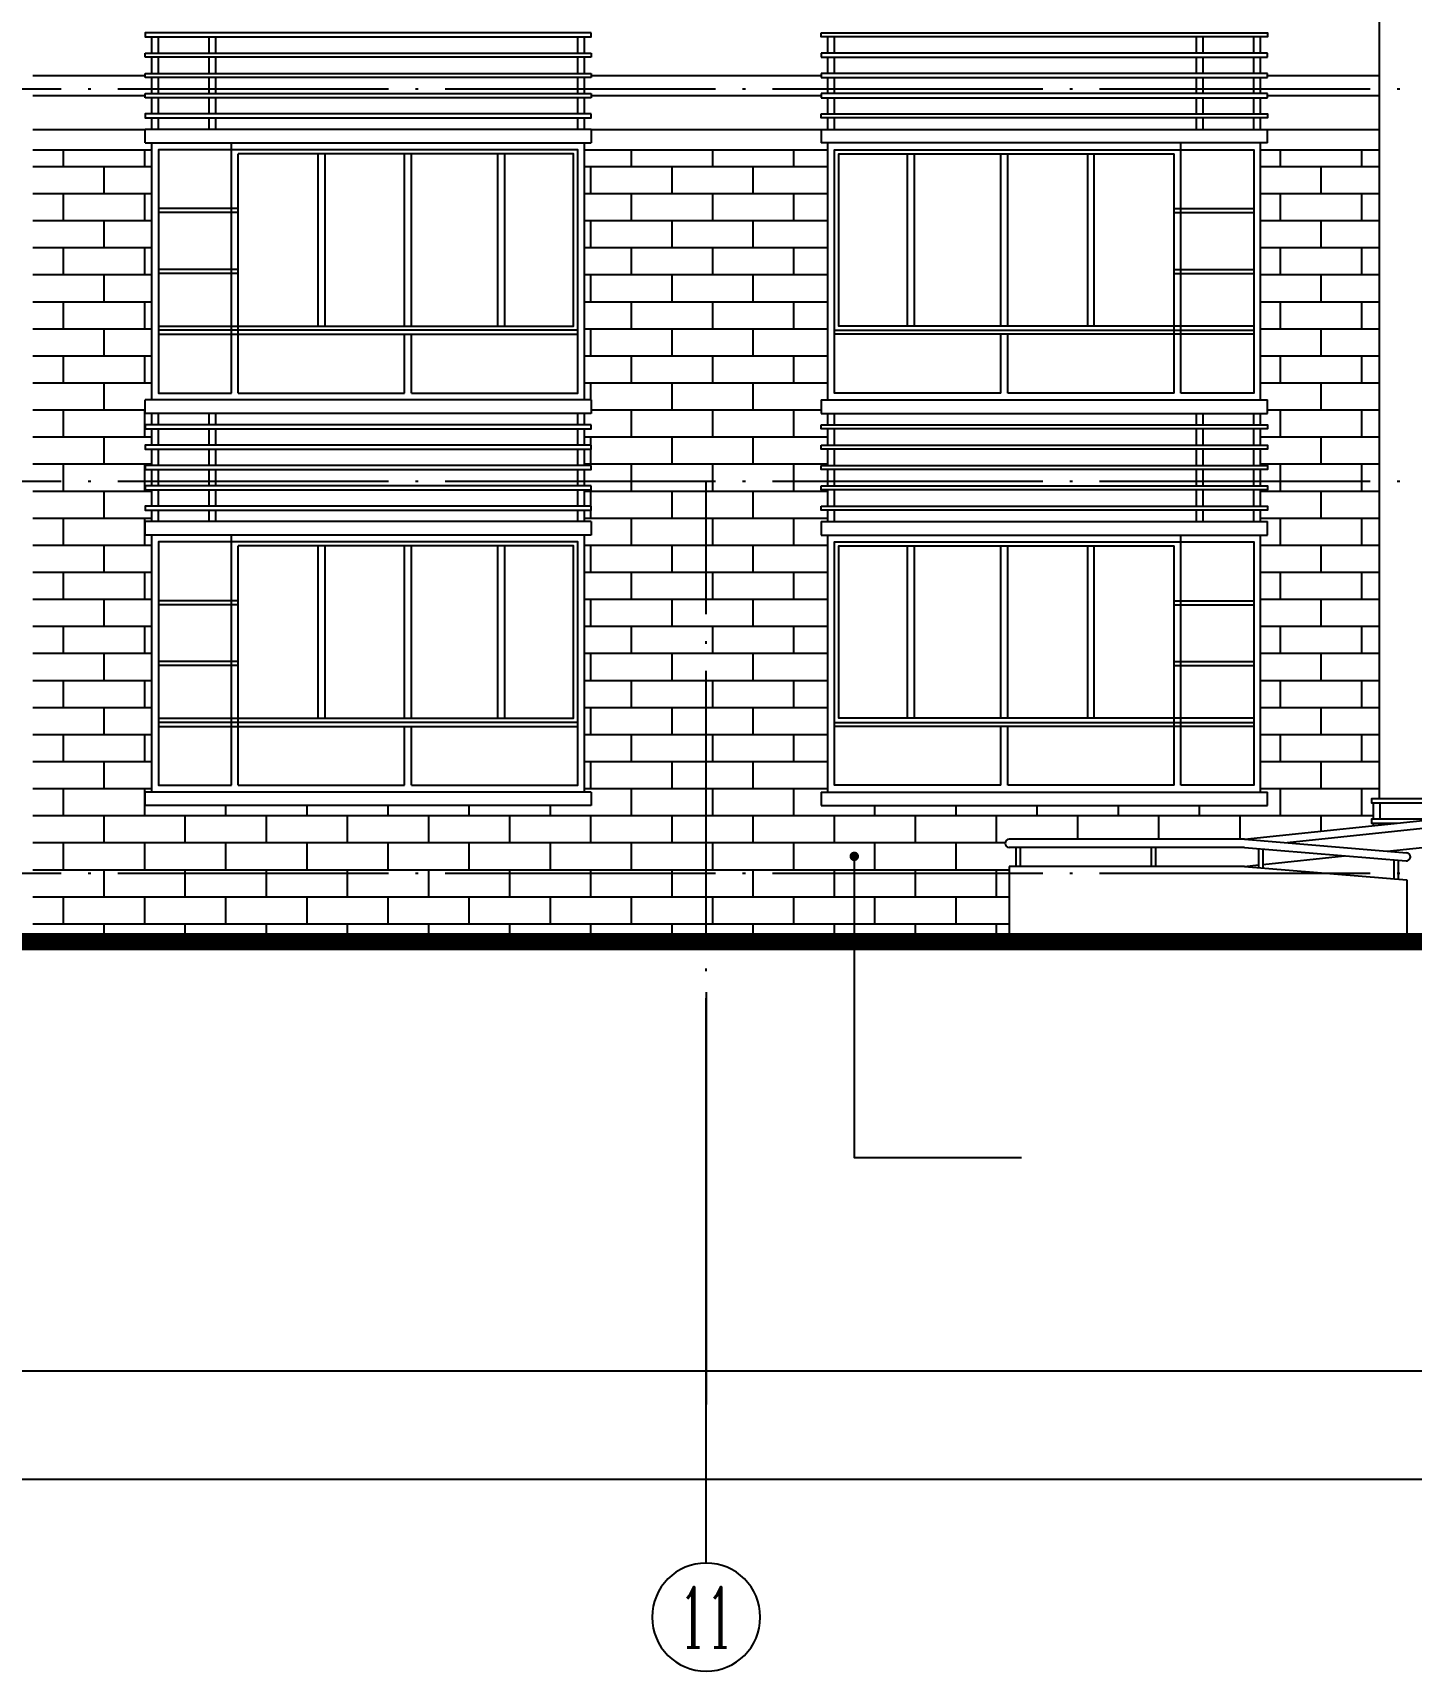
# Model space of a CAD drawing. Extents: x -726032 to 135930, y -151624 to 587044.
# Drawn here: x -402056 to -391862, y 289057 to 301174 of the extents above; entities that cross this region are included whole.
import ezdxf
from ezdxf.enums import TextEntityAlignment as Align

# ---------------------------------------------------------------- set-up
doc = ezdxf.new("R2010")
doc.units = 0
doc.header["$LTSCALE"] = 1000
doc.header["$MEASUREMENT"] = 0
doc.linetypes.add('DOTE', pattern=[2.42, 2, -0.2, 0.02, -0.2])
doc.layers.get('0').update_dxf_attribs({"linetype": 'CONTINUOUS'})
doc.layers.get('DEFPOINTS').update_dxf_attribs({"color": 1, "linetype": 'CONTINUOUS'})
for name, color, linetype in [('AXIS', 245, 'CONTINUOUS'), ('AXIS_TEXT', 7, 'CONTINUOUS'), ('DOTE', 8, 'DOTE'), ('WALL', 255, 'CONTINUOUS'), ('WINDOW', 155, 'CONTINUOUS'), ('引线', 213, 'CONTINUOUS'), ('栏杆', 126, 'CONTINUOUS'), ('看线', 86, 'CONTINUOUS'), ('装饰线', 252, 'CONTINUOUS')]:
    doc.layers.add(name, color=color, linetype=linetype)
doc.styles.add('COMPLEX', font='COMPLEX')
doc.styles.add('DIM_FONT', font='isocp.shx', dxfattribs={"width": 0.8})
doc.dimstyles.new('DIMA', dxfattribs={"dimtxt": 300, "dimasz": 1, "dimexe": 250, "dimexo": 300, "dimgap": 150, "dimtad": 1, "dimdec": 0, "dimzin": 0, "dimdsep": 46, "dimtxsty": 'DIM_FONT', "dimcen": 0.09, "dimse1": 1, "dimclrt": 142, "dimadec": 0, "dimazin": 0, "dimtfac": 1, "dimtdec": 0, "dimtix": 1, "dimtmove": 2, "dimatfit": 3, "dimfxl": 1, "dimtolj": 1, "dimtzin": 0, "dimarcsym": 0})
doc.dimstyles.new('DIMB', dxfattribs={"dimtxt": 300, "dimasz": 1, "dimexe": 250, "dimexo": 300, "dimgap": 150, "dimtad": 1, "dimdec": 0, "dimzin": 0, "dimdsep": 46, "dimtxsty": 'DIM_FONT', "dimcen": 0.09, "dimse2": 1, "dimclrt": 142, "dimadec": 0, "dimazin": 0, "dimtfac": 1, "dimtdec": 0, "dimtix": 1, "dimtmove": 2, "dimatfit": 3, "dimfxl": 1, "dimtolj": 1, "dimtzin": 0, "dimarcsym": 0})
doc.dimstyles.new('DIMN', dxfattribs={"dimtxt": 300, "dimasz": 1, "dimexe": 250, "dimexo": 300, "dimgap": 150, "dimtad": 1, "dimdec": 0, "dimzin": 0, "dimdsep": 46, "dimtxsty": 'DIM_FONT', "dimcen": 0.09, "dimclrt": 142, "dimadec": 0, "dimazin": 0, "dimtfac": 1, "dimtdec": 0, "dimtix": 1, "dimtmove": 2, "dimatfit": 3, "dimfxl": 1, "dimtolj": 1, "dimtzin": 0, "dimarcsym": 0})

# ---------------------------------------------------------------- blocks, each defined once
blk = doc.blocks.new('*D4080')
at = {"layer": 'AXIS', "color": 0, "lineweight": -2, "transparency": 16777216}
for p, q in [((-397076, 294078), (-397076, 291028)), ((-397075, 291278), (-379677, 291278))]:
    blk.add_line(p, q, dxfattribs=at)
at = {"layer": 'AXIS', "color": 0, "transparency": 16777216}
for points in [[(-397075, 291278), (-397075, 291278), (-397076, 291278)], [(-379677, 291278), (-379677, 291278), (-379676, 291278)]]:
    blk.add_solid(points, dxfattribs=at)
at = {"layer": 'DEFPOINTS', "color": 0, "transparency": 16777216}
for p in [(-397076, 294378), (-379676, 294378), (-379676, 291278)]:
    blk.add_point(p, dxfattribs=at)
at = {"layer": 'AXIS', "color": 142, "transparency": 16777216, "insert": (-388376, 291578), "char_height": 300, "attachment_point": 5, "style": 'DIM_FONT'}
blk.add_mtext('\\A1;17400', dxfattribs=at)
blk = doc.blocks.new('*D4081')
at = {"layer": 'AXIS', "color": 0, "lineweight": -2, "transparency": 16777216}
for p, q in [((-414596, 293278), (-414596, 290228)), ((-361766, 293278), (-361766, 290228)), ((-414595, 290478), (-361767, 290478))]:
    blk.add_line(p, q, dxfattribs=at)
at = {"layer": 'AXIS', "color": 0, "transparency": 16777216}
for points in [[(-414595, 290478), (-414595, 290478), (-414596, 290478)], [(-361767, 290478), (-361767, 290478), (-361766, 290478)]]:
    blk.add_solid(points, dxfattribs=at)
at = {"layer": 'DEFPOINTS', "color": 0, "transparency": 16777216}
for p in [(-414596, 293578), (-361766, 293578), (-361766, 290478)]:
    blk.add_point(p, dxfattribs=at)
at = {"layer": 'AXIS', "color": 142, "transparency": 16777216, "insert": (-388181, 290778), "char_height": 300, "attachment_point": 5, "style": 'DIM_FONT'}
blk.add_mtext('\\A1;52830', dxfattribs=at)
blk = doc.blocks.new('*D4084')
at = {"layer": 'AXIS', "color": 0, "lineweight": -2, "transparency": 16777216}
for p, q in [((-397076, 294078), (-397076, 291028)), ((-414475, 291278), (-397077, 291278))]:
    blk.add_line(p, q, dxfattribs=at)
at = {"layer": 'AXIS', "color": 0, "transparency": 16777216}
for points in [[(-414475, 291278), (-414475, 291278), (-414476, 291278)], [(-397077, 291278), (-397077, 291278), (-397076, 291278)]]:
    blk.add_solid(points, dxfattribs=at)
at = {"layer": 'DEFPOINTS', "color": 0, "transparency": 16777216}
for p in [(-414476, 294378), (-397076, 294378), (-397076, 291278)]:
    blk.add_point(p, dxfattribs=at)
at = {"layer": 'AXIS', "color": 142, "transparency": 16777216, "insert": (-405776, 291578), "char_height": 300, "attachment_point": 5, "style": 'DIM_FONT'}
blk.add_mtext('\\A1;17400', dxfattribs=at)
blk = doc.blocks.new('_AXISO')
blk.add_circle((0, 0), 0.5)
at = {"layer": 'AXIS_TEXT', "style": 'COMPLEX', "width": 1.041667}
blk.add_attdef('A', text='', height=0.56, dxfattribs=at).set_placement((-0.25, -0.28), (0.25, -0.28), align=Align.FIT)

msp = doc.modelspace()

# ---------------------------------------------------------------- hatches: boundary and pattern name
at = {"layer": '装饰线'}
h = msp.add_hatch(dxfattribs=at)
h.set_pattern_fill('AR-BRSTD', color=35, scale=75, style=0)
h.set_pattern_definition([(0, (-406628.16, 230176.08), (0, 200.025), []), (90, (-406628.16, 230176.08), (-300, 200.025), [200.025, -200.025])])
h.paths.add_polyline_path([(-402056.1, 294508.7), (-394835.6, 294508.7), (-394835.6, 295009), (-394785.6, 295009), (-394785.6, 295149), (-394835.6, 295149, -1), (-394835.6, 295209), (-393095.6, 295209), (-392144.4, 295309.8), (-392144.4, 295328.7), (-392155.3, 295328.7), (-392155.3, 295358.7), (-392144.4, 295358.7), (-392144.4, 295478.7), (-392155.3, 295478.7), (-392155.3, 295508.7), (-392096.1, 295508.7), (-392096.1, 300308.7), (-392976.1, 300308.7), (-392976.1, 298458.7), (-392926.1, 298458.7), (-392926.1, 298358.7), (-392976.1, 298358.7), (-392976.1, 298273.4), (-392926.1, 298273.4), (-392926.1, 298243.4), (-392976.1, 298243.4), (-392976.1, 298123.4), (-392926.1, 298123.4), (-392926.1, 298093.4), (-392976.1, 298093.4), (-392976.1, 297973.4), (-392926.1, 297973.4), (-392926.1, 297943.4), (-392976.1, 297943.4), (-392976.1, 297823.4), (-392926.1, 297823.4), (-392926.1, 297793.4), (-392976.1, 297793.4), (-392976.1, 297673.4), (-392926.1, 297673.4), (-392926.1, 297643.4), (-392976.1, 297643.4), (-392976.1, 297558.7), (-392926.1, 297558.7), (-392926.1, 297458.7), (-392976.1, 297458.7), (-392976.1, 295558.7), (-392926.1, 295558.7), (-392926.1, 295458.7), (-396226.1, 295458.7), (-396226.1, 295558.7), (-396176.1, 295558.7), (-396176.1, 297458.7), (-396226.1, 297458.7), (-396226.1, 297558.7), (-396176.1, 297558.7), (-396176.1, 297643.4), (-396226.1, 297643.4), (-396226.1, 297673.4), (-396176.1, 297673.4), (-396176.1, 297793.4), (-396226.1, 297793.4), (-396226.1, 297823.4), (-396176.1, 297823.4), (-396176.1, 297943.4), (-396226.1, 297943.4), (-396226.1, 297973.4), (-396176.1, 297973.4), (-396176.1, 298093.4), (-396226.1, 298093.4), (-396226.1, 298123.4), (-396176.1, 298123.4), (-396176.1, 298243.4), (-396226.1, 298243.4), (-396226.1, 298273.4), (-396176.1, 298273.4), (-396176.1, 298358.7), (-396226.1, 298358.7), (-396226.1, 298458.7), (-396176.1, 298458.7), (-396176.1, 300308.7), (-397076.1, 300308.7), (-397976.1, 300308.7), (-397976.1, 298458.7), (-397926.1, 298458.7), (-397926.1, 298358.7), (-397976.1, 298358.7), (-397976.1, 298273.4), (-397926.1, 298273.4), (-397926.1, 298243.4), (-397976.1, 298243.4), (-397976.1, 298123.4), (-397926.1, 298123.4), (-397926.1, 298093.4), (-397976.1, 298093.4), (-397976.1, 297973.4), (-397926.1, 297973.4), (-397926.1, 297943.4), (-397976.1, 297943.4), (-397976.1, 297823.4), (-397926.1, 297823.4), (-397926.1, 297793.4), (-397976.1, 297793.4), (-397976.1, 297673.4), (-397926.1, 297673.4), (-397926.1, 297643.4), (-397976.1, 297643.4), (-397976.1, 297558.7), (-397926.1, 297558.7), (-397926.1, 297458.7), (-397976.1, 297458.7), (-397976.1, 295558.7), (-397926.1, 295558.7), (-397926.1, 295458.7), (-401226.1, 295458.7), (-401226.1, 295558.7), (-401176.1, 295558.7), (-401176.1, 297458.7), (-401226.1, 297458.7), (-401226.1, 297558.7), (-401176.1, 297558.7), (-401176.1, 297643.4), (-401226.1, 297643.4), (-401226.1, 297673.4), (-401176.1, 297673.4), (-401176.1, 297793.4), (-401226.1, 297793.4), (-401226.1, 297823.4), (-401176.1, 297823.4), (-401176.1, 297943.4), (-401226.1, 297943.4), (-401226.1, 297973.4), (-401176.1, 297973.4), (-401176.1, 298093.4), (-401226.1, 298093.4), (-401226.1, 298123.4), (-401176.1, 298123.4), (-401176.1, 298243.4), (-401226.1, 298243.4), (-401226.1, 298273.4), (-401176.1, 298273.4), (-401176.1, 298358.7), (-401226.1, 298358.7), (-401226.1, 298458.7), (-401176.1, 298458.7), (-401176.1, 300308.7), (-402056.1, 300308.7)])

# ---------------------------------------------------------------- linework, layer by layer
for p, q in [((-392096.1, 295508.7), (-392096.1, 330758.7)), ((-397926.1, 300458.7), (-401226.1, 300458.7)), ((-401226.1, 300358.7), (-401226.1, 300458.7)), ((-397926.1, 300458.7), (-397926.1, 300358.7)), ((-396226.1, 300458.7), (-392926.1, 300458.7)), ((-396226.1, 300458.7), (-396226.1, 300358.7)), ((-392926.1, 300358.7), (-392926.1, 300458.7)), ((-401226.1, 300358.7), (-397926.1, 300358.7)), ((-392926.1, 300358.7), (-396226.1, 300358.7)), ((-397926.1, 298458.7), (-401226.1, 298458.7)), ((-401226.1, 298358.7), (-401226.1, 298458.7)), ((-397926.1, 298458.7), (-397926.1, 298358.7)), ((-396226.1, 298458.7), (-392926.1, 298458.7)), ((-396226.1, 298458.7), (-396226.1, 298358.7)), ((-392926.1, 298358.7), (-392926.1, 298458.7)), ((-397926.1, 298358.7), (-401226.1, 298358.7)), ((-396226.1, 298358.7), (-392926.1, 298358.7)), ((-397926.1, 297558.7), (-401226.1, 297558.7)), ((-401226.1, 297458.7), (-401226.1, 297558.7)), ((-397926.1, 297558.7), (-397926.1, 297458.7)), ((-396226.1, 297558.7), (-392926.1, 297558.7)), ((-396226.1, 297558.7), (-396226.1, 297458.7)), ((-392926.1, 297458.7), (-392926.1, 297558.7)), ((-397926.1, 297458.7), (-401226.1, 297458.7)), ((-396226.1, 297458.7), (-392926.1, 297458.7)), ((-397926.1, 295558.7), (-401226.1, 295558.7)), ((-401226.1, 295458.7), (-401226.1, 295558.7)), ((-397926.1, 295558.7), (-397926.1, 295458.7)), ((-396226.1, 295558.7), (-392926.1, 295558.7)), ((-396226.1, 295558.7), (-396226.1, 295458.7)), ((-392926.1, 295458.7), (-392926.1, 295558.7)), ((-397926.1, 295458.7), (-401226.1, 295458.7)), ((-396226.1, 295458.7), (-392926.1, 295458.7)), ((-420935.3, 294508.7), (-352430.4, 294508.7))]:
    msp.add_line(p, q)
at = {"const_width": 120}
msp.add_lwpolyline([(-352430.4, 294448.7), (-420935.3, 294448.7)], dxfattribs=at)
at = {"layer": 'AXIS'}
msp.add_line((-397076.1, 289856.5), (-397076.1, 293445), dxfattribs=at)
at = {"layer": 'DOTE'}
for p, q in [((-418366.5, 300758.7), (-356514.6, 300758.7)), ((-418366.5, 297858.7), (-356514.6, 297858.7)), ((-397076.1, 292034.7), (-397076.1, 297858.7)), ((-418366.5, 294958.7), (-356514.6, 294958.7))]:
    msp.add_line(p, q, dxfattribs=at)
at = {"layer": 'WALL'}
for p, q in [((-397195.6, 294508.7), (-397196.1, 294508.2)), ((-396956.6, 294508.7), (-396956.1, 294508.2))]:
    msp.add_line(p, q, dxfattribs=at)
at = {"layer": 'WALL', "color": 255}
for q in [(-397076.6, 294508.7), (-397075.6, 294508.7)]:
    msp.add_line((-397076.1, 294508.2), q, dxfattribs=at)
at = {"layer": 'WINDOW'}
for p, q in [((-401176.1, 298458.7), (-401176.1, 300358.7)), ((-400586.1, 298508.7), (-400586.1, 300358.7)), ((-400535.6, 300278.7), (-400536.1, 300278.2)), ((-400536.1, 298508.7), (-400536.1, 300278.2)), ((-399896.6, 300278.7), (-400535.6, 300278.7)), ((-399946.1, 299003.7), (-399946.1, 300278.7)), ((-399896.6, 300278.7), (-399896.1, 300278.2)), ((-399306.1, 299003.7), (-399306.1, 300278.7)), ((-399256.1, 299003.7), (-399256.1, 300278.7)), ((-398616.1, 299003.7), (-398616.1, 300278.7)), ((-398566.1, 299003.7), (-398566.1, 300278.7)), ((-397976.1, 298458.7), (-397976.1, 300358.7)), ((-396176.1, 298458.7), (-396176.1, 300358.7)), ((-395586.1, 299003.7), (-395586.1, 300278.7)), ((-395536.1, 299003.7), (-395536.1, 300278.7)), ((-394896.1, 299003.7), (-394896.1, 300278.7)), ((-394846.1, 299003.7), (-394846.1, 300278.7)), ((-394255.6, 300278.7), (-394256.1, 300278.2)), ((-394255.6, 300278.7), (-393616.6, 300278.7)), ((-394206.1, 299003.7), (-394206.1, 300278.7)), ((-393616.6, 300278.7), (-393616.1, 300278.2)), ((-393616.1, 298508.7), (-393616.1, 300278.2)), ((-393566.1, 298508.7), (-393566.1, 300358.7)), ((-392976.1, 298458.7), (-392976.1, 300358.7)), ((-400536.1, 299873.7), (-401126.1, 299873.7)), ((-400536.1, 299843.7), (-401126.1, 299843.7)), ((-393616.1, 299873.7), (-393026.1, 299873.7)), ((-393616.1, 299843.7), (-393026.1, 299843.7)), ((-400536.1, 299423.7), (-401126.1, 299423.7)), ((-393616.1, 299423.7), (-393026.1, 299423.7)), ((-400536.1, 299393.7), (-401126.1, 299393.7)), ((-393616.1, 299393.7), (-393026.1, 299393.7)), ((-401126.1, 299003.7), (-399933.6, 299003.7)), ((-398026.1, 298973.7), (-401126.1, 298973.7)), ((-401126.1, 298943.7), (-398026.1, 298943.7)), ((-399306.1, 298508.7), (-399306.1, 298943.7)), ((-399256.1, 298508.7), (-399256.1, 298943.7)), ((-396126.1, 298973.7), (-393026.1, 298973.7)), ((-393026.1, 298943.7), (-396126.1, 298943.7)), ((-394896.1, 298508.7), (-394896.1, 298943.7)), ((-394846.1, 298508.7), (-394846.1, 298943.7)), ((-393026.1, 299003.7), (-394218.6, 299003.7)), ((-401176.1, 295558.7), (-401176.1, 297458.7)), ((-400586.1, 295608.7), (-400586.1, 297458.7)), ((-400535.6, 297378.7), (-400536.1, 297378.2)), ((-400536.1, 295608.7), (-400536.1, 297378.2)), ((-399896.6, 297378.7), (-400535.6, 297378.7)), ((-399946.1, 296103.7), (-399946.1, 297378.7)), ((-399896.6, 297378.7), (-399896.1, 297378.2)), ((-399306.1, 296103.7), (-399306.1, 297378.7)), ((-399256.1, 296103.7), (-399256.1, 297378.7)), ((-398616.1, 296103.7), (-398616.1, 297378.7)), ((-398566.1, 296103.7), (-398566.1, 297378.7)), ((-397976.1, 295558.7), (-397976.1, 297458.7)), ((-396176.1, 295558.7), (-396176.1, 297458.7)), ((-395586.1, 296103.7), (-395586.1, 297378.7)), ((-395536.1, 296103.7), (-395536.1, 297378.7)), ((-394896.1, 296103.7), (-394896.1, 297378.7)), ((-394846.1, 296103.7), (-394846.1, 297378.7)), ((-394255.6, 297378.7), (-394256.1, 297378.2)), ((-394255.6, 297378.7), (-393616.6, 297378.7)), ((-394206.1, 296103.7), (-394206.1, 297378.7)), ((-393616.6, 297378.7), (-393616.1, 297378.2)), ((-393616.1, 295608.7), (-393616.1, 297378.2)), ((-393566.1, 295608.7), (-393566.1, 297458.7)), ((-392976.1, 295558.7), (-392976.1, 297458.7)), ((-400536.1, 296973.7), (-401126.1, 296973.7)), ((-400536.1, 296943.7), (-401126.1, 296943.7)), ((-393616.1, 296973.7), (-393026.1, 296973.7)), ((-393616.1, 296943.7), (-393026.1, 296943.7)), ((-400536.1, 296523.7), (-401126.1, 296523.7)), ((-393616.1, 296523.7), (-393026.1, 296523.7)), ((-400536.1, 296493.7), (-401126.1, 296493.7)), ((-393616.1, 296493.7), (-393026.1, 296493.7)), ((-401126.1, 296103.7), (-399933.6, 296103.7)), ((-398026.1, 296073.7), (-401126.1, 296073.7)), ((-401126.1, 296043.7), (-398026.1, 296043.7)), ((-399306.1, 295608.7), (-399306.1, 296043.7)), ((-399256.1, 295608.7), (-399256.1, 296043.7)), ((-396126.1, 296073.7), (-393026.1, 296073.7)), ((-393026.1, 296043.7), (-396126.1, 296043.7)), ((-394896.1, 295608.7), (-394896.1, 296043.7)), ((-394846.1, 295608.7), (-394846.1, 296043.7)), ((-393026.1, 296103.7), (-394218.6, 296103.7))]:
    msp.add_line(p, q, dxfattribs=at)
for points in [[(-399256.1, 298508.7), (-398026.1, 298508.7), (-398026.1, 300308.7), (-401126.1, 300308.7), (-401126.1, 298508.7), (-400586.1, 298508.7)], [(-399946.1, 299003.7), (-398056.1, 299003.7), (-398056.1, 300278.7), (-399895.6, 300278.7), (-399896.1, 300278.2), (-399896.1, 299003.7)], [(-394896.1, 298508.7), (-396126.1, 298508.7), (-396126.1, 300308.7), (-393026.1, 300308.7), (-393026.1, 298508.7), (-393566.1, 298508.7)], [(-394206.1, 299003.7), (-396096.1, 299003.7), (-396096.1, 300278.7), (-394256.6, 300278.7), (-394256.1, 300278.2), (-394256.1, 299003.7)], [(-400536.1, 298508.7), (-399306.1, 298508.7)], [(-393616.1, 298508.7), (-394846.1, 298508.7)], [(-399256.1, 295608.7), (-398026.1, 295608.7), (-398026.1, 297408.7), (-401126.1, 297408.7), (-401126.1, 295608.7), (-400586.1, 295608.7)], [(-399946.1, 296103.7), (-398056.1, 296103.7), (-398056.1, 297378.7), (-399895.6, 297378.7), (-399896.1, 297378.2), (-399896.1, 296103.7)], [(-394896.1, 295608.7), (-396126.1, 295608.7), (-396126.1, 297408.7), (-393026.1, 297408.7), (-393026.1, 295608.7), (-393566.1, 295608.7)], [(-394206.1, 296103.7), (-396096.1, 296103.7), (-396096.1, 297378.7), (-394256.6, 297378.7), (-394256.1, 297378.2), (-394256.1, 296103.7)], [(-400536.1, 295608.7), (-399306.1, 295608.7)], [(-393616.1, 295608.7), (-394846.1, 295608.7)]]:
    msp.add_lwpolyline(points, dxfattribs=at)
at = {"layer": '引线', "const_width": 34.8}
msp.add_lwpolyline([(-395998.4, 295083, 1), (-395963.2, 295083, 1)], format="xyb", close=True, dxfattribs=at)
at = {"layer": '引线'}
msp.add_lwpolyline([(-395980.8, 295083), (-395980.8, 292856.2), (-394744.3, 292856.2)], dxfattribs=at)
at = {"layer": '栏杆'}
for p, q in [((-401176.1, 301023.4), (-401176.1, 301143.4)), ((-401126.1, 301023.4), (-401126.1, 301143.4)), ((-400751.1, 301023.4), (-400751.1, 301143.4)), ((-400701.1, 301023.4), (-400701.1, 301143.4)), ((-398026.1, 301023.4), (-398026.1, 301143.4)), ((-397976.1, 301023.4), (-397976.1, 301143.4)), ((-396176.1, 301023.4), (-396176.1, 301143.4)), ((-396126.1, 301023.4), (-396126.1, 301143.4)), ((-393451.1, 301023.4), (-393451.1, 301143.4)), ((-393401.1, 301023.4), (-393401.1, 301143.4)), ((-393026.1, 301023.4), (-393026.1, 301143.4)), ((-392976.1, 301023.4), (-392976.1, 301143.4)), ((-401226.1, 301023.4), (-397926.1, 301023.4)), ((-401226.1, 300993.4), (-401226.1, 301023.4)), ((-397926.1, 300993.4), (-401226.1, 300993.4)), ((-401176.1, 300873.4), (-401176.1, 300993.4)), ((-401126.1, 300873.4), (-401126.1, 300993.4)), ((-400751.1, 300873.4), (-400751.1, 300993.4)), ((-400701.1, 300873.4), (-400701.1, 300993.4)), ((-398026.1, 300873.4), (-398026.1, 300993.4)), ((-397976.1, 300873.4), (-397976.1, 300993.4)), ((-397926.1, 301023.4), (-397926.1, 300993.4)), ((-392926.1, 301023.4), (-396226.1, 301023.4)), ((-396226.1, 301023.4), (-396226.1, 300993.4)), ((-396226.1, 300993.4), (-392926.1, 300993.4)), ((-396176.1, 300873.4), (-396176.1, 300993.4)), ((-396126.1, 300873.4), (-396126.1, 300993.4)), ((-393451.1, 300873.4), (-393451.1, 300993.4)), ((-393401.1, 300873.4), (-393401.1, 300993.4)), ((-393026.1, 300873.4), (-393026.1, 300993.4)), ((-392976.1, 300873.4), (-392976.1, 300993.4)), ((-392926.1, 300993.4), (-392926.1, 301023.4)), ((-401226.1, 300873.4), (-397926.1, 300873.4)), ((-401226.1, 300843.4), (-401226.1, 300873.4)), ((-397926.1, 300873.4), (-397926.1, 300843.4)), ((-392926.1, 300873.4), (-396226.1, 300873.4)), ((-396226.1, 300873.4), (-396226.1, 300843.4)), ((-392926.1, 300843.4), (-392926.1, 300873.4)), ((-397926.1, 300843.4), (-401226.1, 300843.4)), ((-401176.1, 300723.4), (-401176.1, 300843.4)), ((-401126.1, 300723.4), (-401126.1, 300843.4)), ((-400751.1, 300723.4), (-400751.1, 300843.4)), ((-400701.1, 300723.4), (-400701.1, 300843.4)), ((-398026.1, 300723.4), (-398026.1, 300843.4)), ((-397976.1, 300723.4), (-397976.1, 300843.4)), ((-396226.1, 300843.4), (-392926.1, 300843.4)), ((-396176.1, 300723.4), (-396176.1, 300843.4)), ((-396126.1, 300723.4), (-396126.1, 300843.4)), ((-393451.1, 300723.4), (-393451.1, 300843.4)), ((-393401.1, 300723.4), (-393401.1, 300843.4)), ((-393026.1, 300723.4), (-393026.1, 300843.4)), ((-392976.1, 300723.4), (-392976.1, 300843.4)), ((-401226.1, 300723.4), (-397926.1, 300723.4)), ((-401226.1, 300693.4), (-401226.1, 300723.4)), ((-397926.1, 300693.4), (-401226.1, 300693.4)), ((-401176.1, 300573.4), (-401176.1, 300693.4)), ((-401126.1, 300573.4), (-401126.1, 300693.4)), ((-400751.1, 300573.4), (-400751.1, 300693.4)), ((-400701.1, 300573.4), (-400701.1, 300693.4)), ((-398026.1, 300573.4), (-398026.1, 300693.4)), ((-397976.1, 300573.4), (-397976.1, 300693.4)), ((-397926.1, 300723.4), (-397926.1, 300693.4)), ((-392926.1, 300723.4), (-396226.1, 300723.4)), ((-396226.1, 300723.4), (-396226.1, 300693.4)), ((-396226.1, 300693.4), (-392926.1, 300693.4)), ((-396176.1, 300573.4), (-396176.1, 300693.4)), ((-396126.1, 300573.4), (-396126.1, 300693.4)), ((-393451.1, 300573.4), (-393451.1, 300693.4)), ((-393401.1, 300573.4), (-393401.1, 300693.4)), ((-393026.1, 300573.4), (-393026.1, 300693.4)), ((-392976.1, 300573.4), (-392976.1, 300693.4)), ((-392926.1, 300693.4), (-392926.1, 300723.4)), ((-401176.1, 300458.7), (-401176.1, 300543.4)), ((-401126.1, 300458.7), (-401126.1, 300543.4)), ((-400751.1, 300458.7), (-400751.1, 300543.4)), ((-400701.1, 300458.7), (-400701.1, 300543.4)), ((-398026.1, 300458.7), (-398026.1, 300543.4)), ((-397976.1, 300458.7), (-397976.1, 300543.4)), ((-396176.1, 300458.7), (-396176.1, 300543.4)), ((-396126.1, 300458.7), (-396126.1, 300543.4)), ((-393451.1, 300458.7), (-393451.1, 300543.4)), ((-393401.1, 300458.7), (-393401.1, 300543.4)), ((-393026.1, 300458.7), (-393026.1, 300543.4)), ((-392976.1, 300458.7), (-392976.1, 300543.4)), ((-401176.1, 298273.9), (-401176.1, 298358.7)), ((-401126.1, 298273.9), (-401126.1, 298358.7)), ((-400751.1, 298273.9), (-400751.1, 298358.7)), ((-400701.1, 298273.9), (-400701.1, 298358.7)), ((-398026.1, 298273.9), (-398026.1, 298358.7)), ((-397976.1, 298273.9), (-397976.1, 298358.7)), ((-396176.1, 298273.9), (-396176.1, 298358.7)), ((-396126.1, 298273.9), (-396126.1, 298358.7)), ((-393451.1, 298273.9), (-393451.1, 298358.7)), ((-393401.1, 298273.9), (-393401.1, 298358.7)), ((-393026.1, 298273.9), (-393026.1, 298358.7)), ((-392976.1, 298273.9), (-392976.1, 298358.7)), ((-401176.1, 298123.4), (-401176.1, 298243.4)), ((-401126.1, 298123.4), (-401126.1, 298243.4)), ((-400751.1, 298123.4), (-400751.1, 298243.4)), ((-400701.1, 298123.4), (-400701.1, 298243.4)), ((-398026.1, 298123.4), (-398026.1, 298243.4)), ((-397976.1, 298123.4), (-397976.1, 298243.4)), ((-396176.1, 298123.4), (-396176.1, 298243.4)), ((-396126.1, 298123.4), (-396126.1, 298243.4)), ((-393451.1, 298123.4), (-393451.1, 298243.4)), ((-393401.1, 298123.4), (-393401.1, 298243.4)), ((-393026.1, 298123.4), (-393026.1, 298243.4)), ((-392976.1, 298123.4), (-392976.1, 298243.4)), ((-401176.1, 297973.4), (-401176.1, 298093.4)), ((-401126.1, 297973.4), (-401126.1, 298093.4)), ((-400751.1, 297973.4), (-400751.1, 298093.4)), ((-400701.1, 297973.4), (-400701.1, 298093.4)), ((-398026.1, 297973.4), (-398026.1, 298093.4)), ((-397976.1, 297973.4), (-397976.1, 298093.4)), ((-396176.1, 297973.4), (-396176.1, 298093.4)), ((-396126.1, 297973.4), (-396126.1, 298093.4)), ((-393451.1, 297973.4), (-393451.1, 298093.4)), ((-393401.1, 297973.4), (-393401.1, 298093.4)), ((-393026.1, 297973.4), (-393026.1, 298093.4)), ((-392976.1, 297973.4), (-392976.1, 298093.4)), ((-401176.1, 297823.4), (-401176.1, 297943.4)), ((-401126.1, 297823.4), (-401126.1, 297943.4)), ((-400751.1, 297823.4), (-400751.1, 297943.4)), ((-400701.1, 297823.4), (-400701.1, 297943.4)), ((-398026.1, 297823.4), (-398026.1, 297943.4)), ((-397976.1, 297823.4), (-397976.1, 297943.4)), ((-396176.1, 297823.4), (-396176.1, 297943.4)), ((-396126.1, 297823.4), (-396126.1, 297943.4)), ((-393451.1, 297823.4), (-393451.1, 297943.4)), ((-393401.1, 297823.4), (-393401.1, 297943.4)), ((-393026.1, 297823.4), (-393026.1, 297943.4)), ((-392976.1, 297823.4), (-392976.1, 297943.4)), ((-401176.1, 297673.4), (-401176.1, 297793.4)), ((-401126.1, 297673.4), (-401126.1, 297793.4)), ((-400751.1, 297673.4), (-400751.1, 297793.4)), ((-400701.1, 297673.4), (-400701.1, 297793.4)), ((-398026.1, 297673.4), (-398026.1, 297793.4)), ((-397976.1, 297673.4), (-397976.1, 297793.4)), ((-396176.1, 297673.4), (-396176.1, 297793.4)), ((-396126.1, 297673.4), (-396126.1, 297793.4)), ((-393451.1, 297673.4), (-393451.1, 297793.4)), ((-393401.1, 297673.4), (-393401.1, 297793.4)), ((-393026.1, 297673.4), (-393026.1, 297793.4)), ((-392976.1, 297673.4), (-392976.1, 297793.4)), ((-401176.1, 297558.7), (-401176.1, 297643.4)), ((-401126.1, 297558.7), (-401126.1, 297643.4)), ((-400751.1, 297558.7), (-400751.1, 297643.4)), ((-400701.1, 297558.7), (-400701.1, 297643.4)), ((-398026.1, 297558.7), (-398026.1, 297643.4)), ((-397976.1, 297558.7), (-397976.1, 297643.4)), ((-396176.1, 297558.7), (-396176.1, 297643.4)), ((-396126.1, 297558.7), (-396126.1, 297643.4)), ((-393451.1, 297558.7), (-393451.1, 297643.4)), ((-393401.1, 297558.7), (-393401.1, 297643.4)), ((-393026.1, 297558.7), (-393026.1, 297643.4)), ((-392976.1, 297558.7), (-392976.1, 297643.4))]:
    msp.add_line(p, q, dxfattribs=at)
for points in [[(-397926.1, 301173.4), (-401226.1, 301173.4), (-401226.1, 301143.4), (-397926.1, 301143.4)], [(-397926.1, 301173.4), (-401226.1, 301173.4), (-401226.1, 301143.4), (-397926.1, 301143.4)], [(-396226.1, 301173.4), (-392926.1, 301173.4), (-392926.1, 301143.4), (-396226.1, 301143.4)], [(-396226.1, 301173.4), (-392926.1, 301173.4), (-392926.1, 301143.4), (-396226.1, 301143.4)], [(-397926.1, 300573.4), (-401226.1, 300573.4), (-401226.1, 300543.4), (-397926.1, 300543.4)], [(-397926.1, 300573.4), (-401226.1, 300573.4), (-401226.1, 300543.4), (-397926.1, 300543.4)], [(-396226.1, 300573.4), (-392926.1, 300573.4), (-392926.1, 300543.4), (-396226.1, 300543.4)], [(-396226.1, 300573.4), (-392926.1, 300573.4), (-392926.1, 300543.4), (-396226.1, 300543.4)], [(-397926.1, 298273.4), (-401226.1, 298273.4), (-401226.1, 298243.4), (-397926.1, 298243.4)], [(-396226.1, 298273.4), (-392926.1, 298273.4), (-392926.1, 298243.4), (-396226.1, 298243.4)], [(-397926.1, 298123.4), (-401226.1, 298123.4), (-401226.1, 298093.4), (-397926.1, 298093.4)], [(-396226.1, 298123.4), (-392926.1, 298123.4), (-392926.1, 298093.4), (-396226.1, 298093.4)], [(-397926.1, 297973.4), (-401226.1, 297973.4), (-401226.1, 297943.4), (-397926.1, 297943.4)], [(-396226.1, 297973.4), (-392926.1, 297973.4), (-392926.1, 297943.4), (-396226.1, 297943.4)], [(-397926.1, 297823.4), (-401226.1, 297823.4), (-401226.1, 297793.4), (-397926.1, 297793.4)], [(-396226.1, 297823.4), (-392926.1, 297823.4), (-392926.1, 297793.4), (-396226.1, 297793.4)], [(-397926.1, 297673.4), (-401226.1, 297673.4), (-401226.1, 297643.4), (-397926.1, 297643.4)], [(-396226.1, 297673.4), (-392926.1, 297673.4), (-392926.1, 297643.4), (-396226.1, 297643.4)]]:
    msp.add_lwpolyline(points, close=True, dxfattribs=at)
at = {"layer": '看线'}
for p, q in [((-393095.6, 295209), (-390345.6, 295500.4)), ((-390345.6, 295440.4), (-392778.6, 295182.6)), ((-392144.4, 295478.7), (-392144.4, 295358.7)), ((-392094.4, 295478.7), (-392094.4, 295358.7)), ((-392144.4, 295328.7), (-392144.4, 295309.8)), ((-392094.4, 295328.7), (-392094.4, 295315.1)), ((-392038.9, 295121), (-390345.6, 295300.4)), ((-393095.6, 295209), (-394835.6, 295209)), ((-393095.6, 295209), (-391895.6, 295109)), ((-393095.6, 295149), (-394835.6, 295149)), ((-394785.6, 295149), (-394785.6, 295009)), ((-394753.6, 295149), (-394753.6, 295009)), ((-393785.6, 295149), (-393785.6, 295009)), ((-393753.6, 295149), (-393753.6, 295009)), ((-393095.6, 295149), (-391900.5, 295049.4)), ((-392991, 295140.3), (-392991, 295000.3)), ((-392959, 295137.7), (-392959, 294997.7)), ((-392959, 295023.5), (-392355.9, 295087.4)), ((-391991, 295057), (-391991, 294917)), ((-391959, 295054.3), (-391959, 294914.3)), ((-394835.6, 295009), (-394835.6, 294509)), ((-393095.6, 295009), (-394835.6, 295009)), ((-393095.6, 295009), (-392991, 295020.1)), ((-393095.6, 295009), (-391895.6, 294909)), ((-391895.6, 294909), (-391895.6, 294509))]:
    msp.add_line(p, q, dxfattribs=at)
msp.add_lwpolyline([(-391255.3, 295508.7), (-392155.3, 295508.7), (-392155.3, 295478.7), (-391255.3, 295478.7)], close=True, dxfattribs=at)
msp.add_lwpolyline([(-391683.2, 295358.7), (-392155.3, 295358.7), (-392155.3, 295328.7), (-391966.3, 295328.7)], dxfattribs=at)
for centre, radius, start, end in [((-394835.6, 295179), 30, 90, 270), ((-391898, 295079.2), 29.9, 265.23636, 85.23636)]:
    msp.add_arc(centre, radius, start, end, dxfattribs=at)
at = {"layer": '装饰线'}
for p, q in [((-402056.1, 300858.7), (-401226.1, 300858.7)), ((-397926.1, 300858.7), (-396226.1, 300858.7)), ((-392926.1, 300858.7), (-392096.1, 300858.7)), ((-402056.1, 300708.7), (-401226.1, 300708.7)), ((-397926.1, 300708.7), (-396226.1, 300708.7)), ((-392926.1, 300708.7), (-392096.1, 300708.7)), ((-402056.1, 300458.7), (-401226.1, 300458.7)), ((-397926.1, 300458.7), (-396226.1, 300458.7)), ((-392926.1, 300458.7), (-392096.1, 300458.7)), ((-402056.1, 300308.7), (-401176.1, 300308.7)), ((-397976.1, 300308.7), (-396176.1, 300308.7)), ((-392976.1, 300308.7), (-392096.1, 300308.7))]:
    msp.add_line(p, q, dxfattribs=at)

# ---------------------------------------------------------------- block references
at = {"layer": 'AXIS'}
ref = msp.add_blockref('_AXISO', (-397076.1, 289456.5), dxfattribs=dict(at, xscale=-800, yscale=800, zscale=800))
ref.add_attrib('A', '11', dxfattribs={"layer": 'AXIS_TEXT', "height": 448, "style": 'COMPLEX', "width": 0.78125}).set_placement((-397276.1, 289232.5), (-396876.1, 289232.5), align=Align.FIT)

# ---------------------------------------------------------------- dimensions: what is measured, and where the dimension line sits
for p1, p2, dimstyle, picture, middle in [((-414476.1, 294378.2), (-397076.1, 294378.2), 'DIMA', '*D4084', (-405776.1, 291577.7)), ((-397076.1, 294378.2), (-379676.1, 294378.2), 'DIMB', '*D4080', (-388376.1, 291577.7)), ((-414596.1, 293578.2), (-361766.1, 293578.2), 'DIMN', '*D4081', (-388181.1, 290777.8))]:
    dim = msp.add_aligned_dim(p1=p1, p2=p2, distance=-3100.4, dimstyle=dimstyle, dxfattribs=at)
    dim.commit()
    dim.dimension.update_dxf_attribs({"geometry": picture, "text_midpoint": middle})

doc.saveas('drawing.dxf')
